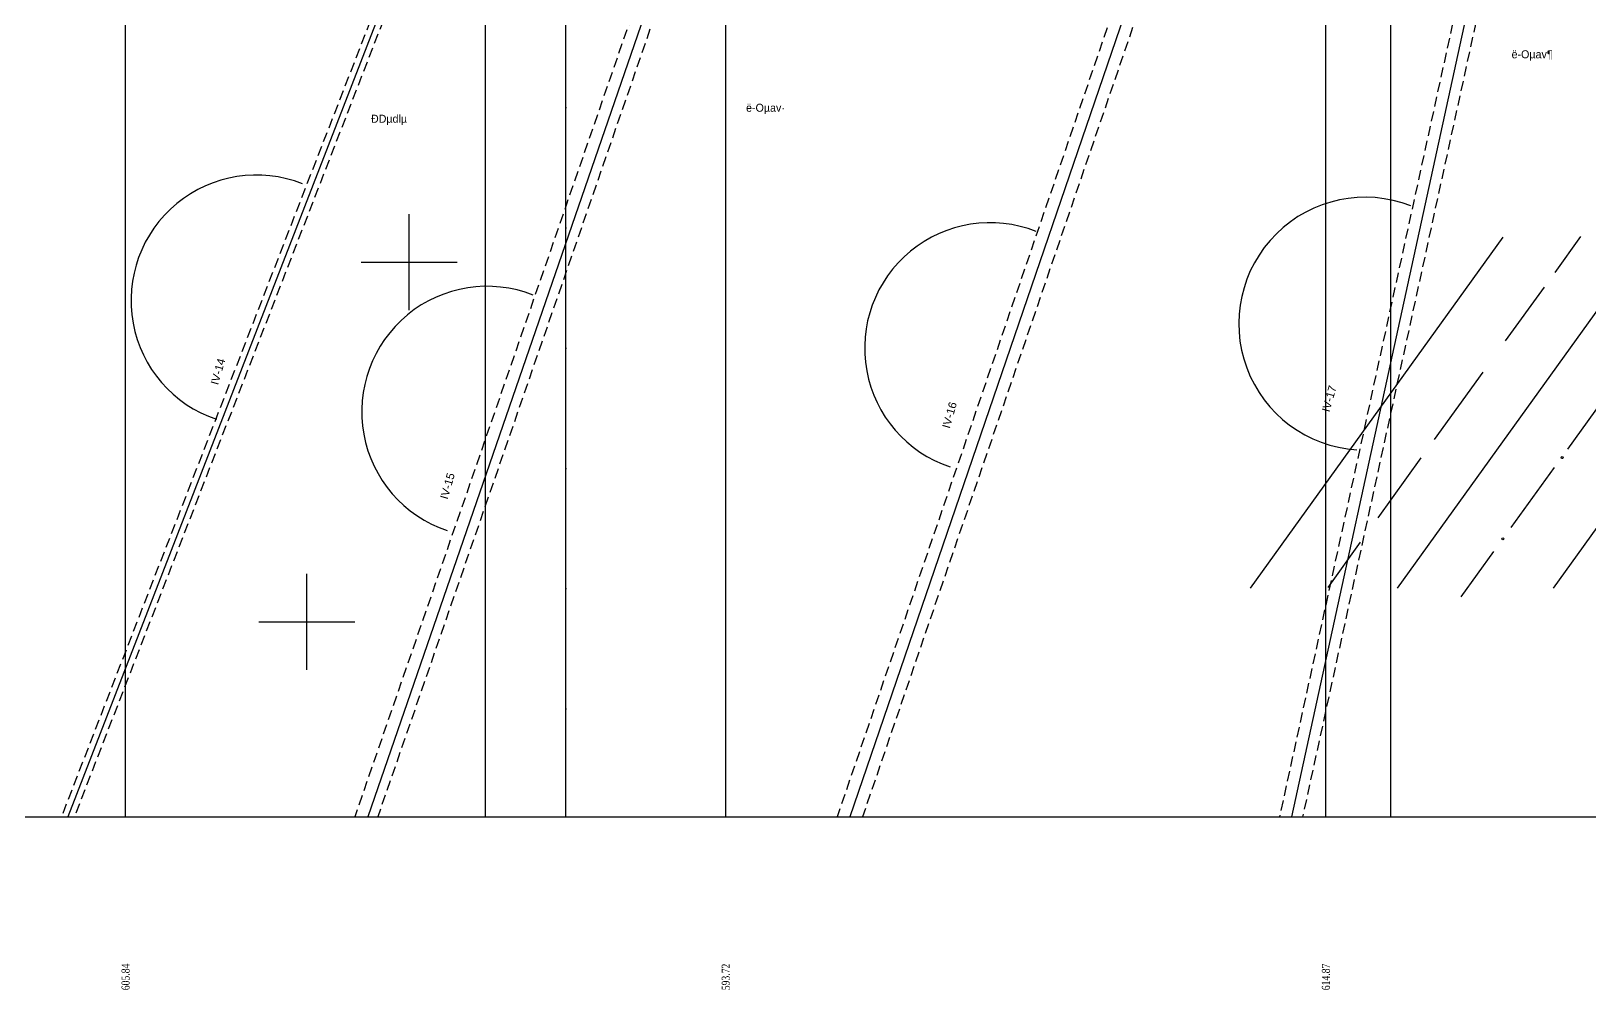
# Model space of a CAD drawing. Header units: inches. Extents: x 444671 to 463716, y 1783086 to 1794968.
# Drawn here: x 449725 to 450504, y 1786952 to 1787431 of the extents above; entities that cross this region are included whole.
import ezdxf
from ezdxf.enums import TextEntityAlignment as Align

# ---------------------------------------------------------------- set-up
doc = ezdxf.new("R2010")
doc.units = ezdxf.units.IN
doc.header["$MEASUREMENT"] = 0
for name, pattern in [('ACAD_ISO04W100', [30, 24, -3, 0, -3]), ('DASHED', [0.75, 0.5, -0.25]), ('HIDDEN', [0.375, 0.25, -0.125])]:
    doc.linetypes.add(name, pattern=pattern)
for name, color, linetype in [('Dc', 10, 'Continuous'), ('Dchat', 33, 'Continuous'), ('Dong', 252, 'HIDDEN'), ('Khung_bang', 140, 'Continuous'), ('Text', 3, 'Continuous'), ('Thachhoc', 125, 'Continuous'), ('Tim', 1, 'ACAD_ISO04W100')]:
    doc.layers.add(name, color=color, linetype=linetype)
doc.layers.add('Dut gay', color=1, linetype='Continuous', lineweight=25)
doc.styles.add('VNARIAL', font='')
doc.styles.add('Vntimeshx', font='vntime.shx', dxfattribs={"width": 0.8, "bigfont": 'vn1.shx'})
doc.styles.get('VNARIAL').set_extended_font_data('.VnArial')

# ---------------------------------------------------------------- blocks, each defined once
blk = doc.blocks.new('l1')
at = {"layer": 'Thachhoc'}
for points in [[(-85.85, -35.08), (-35.29, 35.08)], [(-56.48, -35.08), (-5.92, 35.08)], [(-25.28, -35.08), (25.28, 35.08)], [(-24.95, 28.06), (-19.78, 35.24)], [(4.13, -35.08), (54.69, 35.08)], [(32.93, -35.08), (83.49, 35.08)], [(1.67, 26.16), (6.84, 33.33)], [(56.83, 18.28), (55.99, 19.53), (55.84, 20.43), (56.09, 21.49), (56.82, 22.45), (58.17, 23.34), (59.72, 23.91), (61.04, 24.58), (61.94, 26.04), (62.04, 27.19), (61.67, 28.22), (60.86, 29.44)], [(-34.83, 14.36), (-27.07, 25.12)], [(60.09, 21.48), (58.77, 26.45)], [(-8.21, 12.45), (-0.45, 23.21)], [(-49.03, -5.35), (-39.31, 8.14)], [(-22.41, -7.26), (-12.68, 6.23)], [(39.98, -5.86), (39.15, -4.61), (39, -3.71), (39.25, -2.65), (39.97, -1.68), (41.33, -0.8), (42.88, -0.23), (44.19, 0.45), (45.09, 1.9), (45.2, 3.05), (44.83, 4.08), (44.01, 5.31)], [(43.54, -2.76), (42.21, 2.2)], [(-60.32, -21.02), (-51.7, -9.05)], [(-33.7, -22.92), (-25.08, -10.96)], [(20.22, -32.83), (19.39, -31.58), (19.24, -30.69), (19.49, -29.63), (20.21, -28.66), (21.57, -27.77), (23.12, -27.2), (24.43, -26.53), (25.33, -25.07), (25.44, -23.92), (25.07, -22.89), (24.25, -21.67)], [(23.42, -29.87), (22.1, -24.9)], [(-70.34, -34.92), (-63.82, -25.87)], [(-43.72, -36.83), (-37.19, -27.77)]]:
    blk.add_lwpolyline(points, dxfattribs=at)
for centre in [(38.44, 33.62), (35.39, 29.66), (0.72, 24.94), (32.34, 25.69), (29.29, 21.73), (26.24, 17.77), (23.19, 13.81), (-10.47, 9.35), (20.14, 9.85), (17.09, 5.88), (14.04, 1.92), (10.99, -2.04), (7.94, -6), (-23.52, -8.98), (4.89, -9.97), (1.84, -13.93), (-1.21, -17.89), (-4.26, -21.85), (-35.4, -25.2), (-7.31, -25.81), (-10.36, -29.78), (-13.41, -33.74)]:
    blk.add_circle(centre, 0.198, dxfattribs=at)
blk = doc.blocks.new('g')
at = {"layer": 'Thachhoc'}
for points in [[(0, -19.01), (0, 20.99)], [(-20, 0.99), (20, 0.99)]]:
    blk.add_lwpolyline(points, dxfattribs=at)

msp = doc.modelspace()

# ---------------------------------------------------------------- linework, layer by layer
at = {"layer": 'Dchat', "color": 14}
for centre, radius, start, end in [((449837.8979, 1787296.482), 62.6843, 68.412837, 251.3709628), ((450392.1609, 1787284.8653), 63.2004, 68.8555229, 266.1763276), ((450204.6309, 1787272.6568), 62.6843, 68.412837, 251.3709628), ((449953.212, 1787240.8898), 62.6843, 68.412837, 251.3709628)]:
    msp.add_arc(centre, radius, start, end, dxfattribs=at)
at = {"layer": 'Dong', "linetype": 'ByBlock'}
for p, q in [((450372.4938, 1787038.3548), (450372.4938, 1787653.2209)), ((449772.4938, 1787038.3548), (449772.4938, 1787644.1943)), ((450072.4938, 1787038.3548), (450072.4938, 1787632.0775)), ((449952.4938, 1787038.3548), (449952.4938, 1787533.4783)), ((449952.4938, 1787038.3548), (449952.4938, 1787533.4783)), ((449992.4938, 1787038.3548), (449992.4938, 1787533.2783)), ((449992.4938, 1787038.3548), (449992.4938, 1787533.2783)), ((449992.4938, 1787038.3548), (449992.4938, 1787533.2783)), ((449992.4938, 1787038.3548), (449992.4938, 1787533.2783)), ((450405.0318, 1787038.3548), (450405.0318, 1787525.0275))]:
    msp.add_line(p, q, dxfattribs=at)
at = {"layer": 'Dut gay', "linetype": 'DASHED', "ltscale": 10, "flags": 128}
for points in [[(450478.9702, 1787632.7306), (450349.3098, 1787038.3548)], [(450490.6144, 1787633.2629), (450360.8379, 1787038.3548)], [(450328.7332, 1787624.302), (450128.1775, 1787038.3548)], [(450341.4455, 1787624.431), (450140.8455, 1787038.3548)], [(449965.3774, 1787618.0839), (449740.4078, 1787038.3548)], [(449971.8984, 1787618.3029), (449746.8437, 1787038.3548)], [(450086.7611, 1787616.0737), (449887.044, 1787038.3548)], [(450098.3445, 1787616.3109), (449898.5454, 1787038.3548)]]:
    msp.add_lwpolyline(points, dxfattribs=at)
at = {"layer": 'Dut gay'}
for points in [[(450484.975, 1787633.0269), (450355.25, 1787038.3548)], [(450335.0003, 1787624.1065), (450134.5115, 1787038.3548)], [(449968.4898, 1787617.8117), (449743.6257, 1787038.3548)], [(450092.5385, 1787615.2492), (449893.5233, 1787038.3548)]]:
    msp.add_lwpolyline(points, dxfattribs=at)
at = {"layer": 'Khung_bang', "linetype": 'ByBlock'}
msp.add_lwpolyline([(446139.7357, 1787038.3548), (458289.9137, 1787038.3548)], dxfattribs=at)
at = {"layer": 'Tim', "ltscale": 2}
msp.add_line((449992.4938, 1787038.3548), (449992.4938, 1787809.3632), dxfattribs=at)

# ---------------------------------------------------------------- block references
at = {"layer": 'Dc', "linetype": 'ByBlock', "xscale": 1.19999999999709, "yscale": 1.200000000011642, "zscale": 1.2}
for p in [(449914.3234, 1787314.4917), (449863.124, 1787134.675)]:
    msp.add_blockref('g', p, dxfattribs=at)
at = {"layer": 'Dchat', "color": 1, "linetype": 'ByBlock', "xscale": 2.5, "yscale": 2.5, "zscale": 2.5}
msp.add_blockref('l1', (450549.4216, 1787240.3687), dxfattribs=at)

# ---------------------------------------------------------------- texts
at = {"layer": 'Dc', "lineweight": 13, "char_height": 4, "width": 246.246276, "attachment_point": 1}
for s, insert in [('{\\fGeo TimesP|b0|i0|c0|p34;ë-Oµav¶}', (450465.3125, 1787421.5396)), ('{\\fGeo TimesP|b0|i0|c0|p34;ÐDµdlµ}', (449895.1613, 1787389.3261)), ('{\\fGeo TimesP|b0|i0|c0|p34;ë-Oµav·}', (450082.6455, 1787394.8158))]:
    msp.add_mtext(s, dxfattribs=dict(at, insert=insert))
at = {"layer": 'Dchat', "color": 14, "lineweight": 13, "style": 'VNARIAL'}
for s, p in [('IV-14', (449818.7575, 1787253.976)), ('IV-17', (450374.2436, 1787240.4038)), ('IV-16', (450184.4513, 1787232.2282)), ('IV-15', (449933.4968, 1787196.7941))]:
    msp.add_text(s, height=4, rotation=74.0741061, dxfattribs=at).set_placement(p)
at = {"layer": 'Text', "linetype": 'ByBlock', "style": 'Vntimeshx', "width": 0.8}
for s, p in [('605.84', (449772.4938, 1786958.3548)), ('593.72', (450072.4938, 1786958.3548)), ('614.87', (450372.4938, 1786958.3548))]:
    msp.add_text(s, height=4, rotation=90, dxfattribs=at).set_placement(p, align=Align.MIDDLE_CENTER)

doc.saveas('drawing.dxf')
